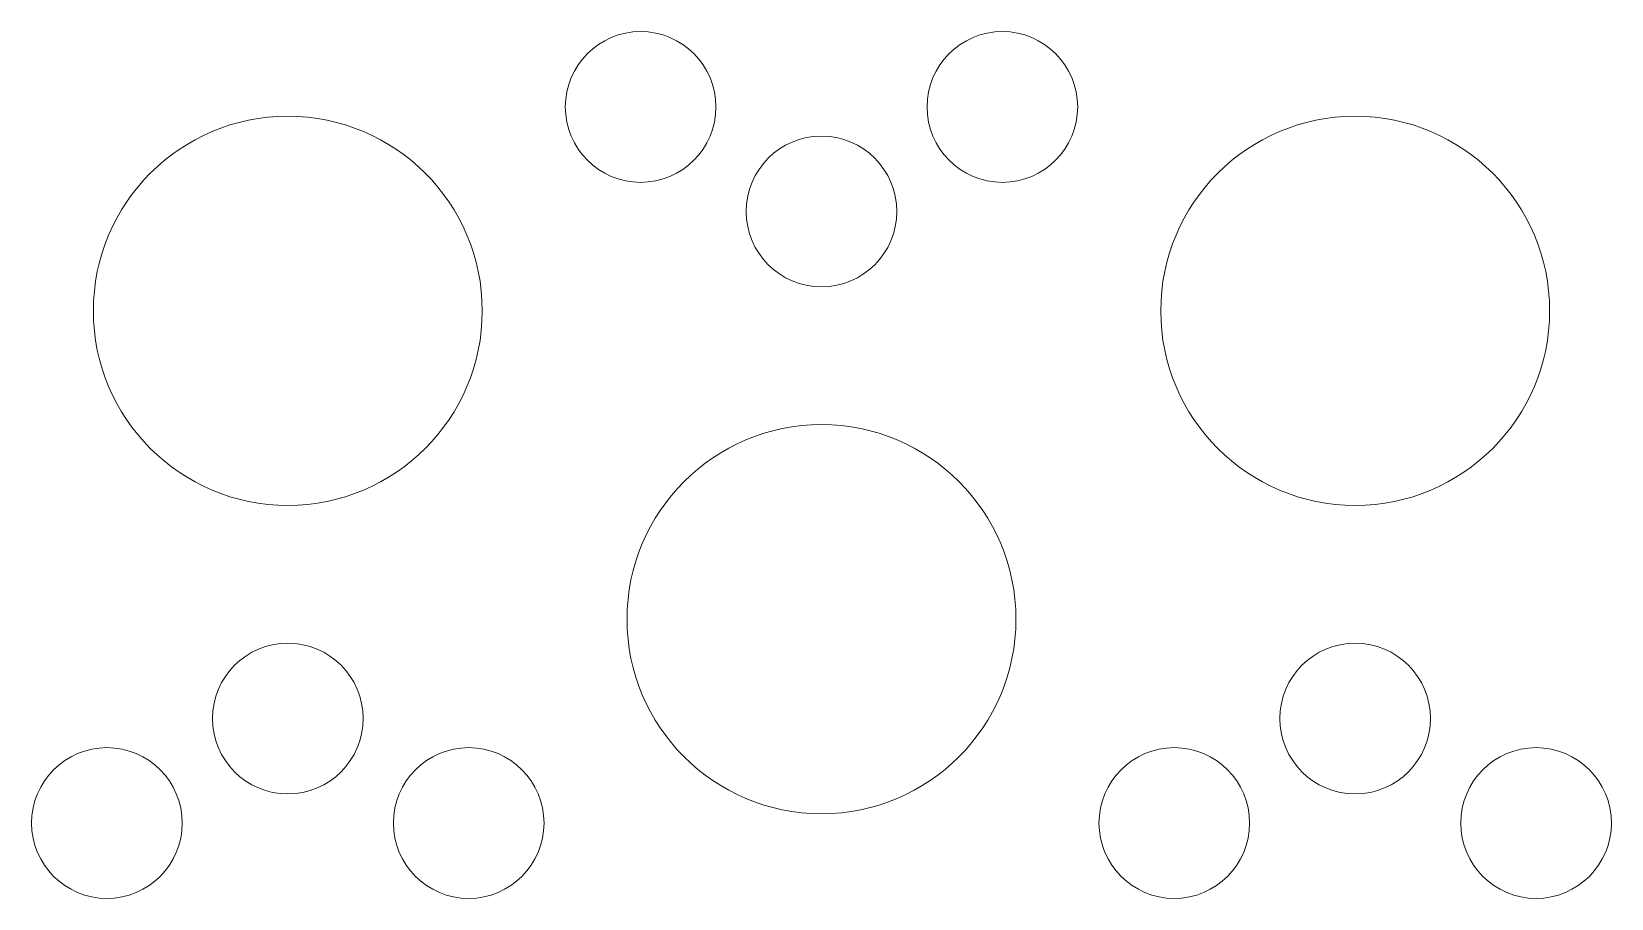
# Model space of a CAD drawing. Header units: millimetres. Extents: x -1200 to 1200, y -590 to 590.
# Drawn here: x -642.7 to -261.6, y -289 to -79.8 of the extents above; entities that cross this region are included whole.
import ezdxf

# ---------------------------------------------------------------- set-up
doc = ezdxf.new("R2010")
doc.units = ezdxf.units.MM
doc.header["$MEASUREMENT"] = 0
doc.layers.add('Layer 1', color=7, linetype='Continuous')

msp = doc.modelspace()

# ---------------------------------------------------------------- linework, layer by layer
at = {"layer": 'Layer 1', "color": 250, "lineweight": 20}
for points, knots in [([(-513.9934, -97.9872), (-513.9934, -87.9383), (-505.8567, -79.7899), (-495.8245, -79.7899), (-485.7897, -79.7899), (-477.6529, -87.9383), (-477.6529, -97.9872), (-477.6529, -108.0337), (-485.7897, -116.1844), (-495.8245, -116.1844), (-505.8567, -116.1844), (-513.9934, -108.0337), (-513.9934, -97.9872)], [0, 0, 0, 0, 0.25, 0.25, 0.25, 0.5, 0.5, 0.5, 0.75, 0.75, 0.75, 1, 1, 1, 1]), ([(-426.7175, -97.9872), (-426.7175, -87.9383), (-418.583, -79.7899), (-408.5459, -79.7899), (-398.5135, -79.7899), (-390.3769, -87.9383), (-390.3769, -97.9872), (-390.3769, -108.0337), (-398.5135, -116.1844), (-408.5459, -116.1844), (-418.583, -116.1844), (-426.7175, -108.0337), (-426.7175, -97.9872)], [0, 0, 0, 0, 0.25, 0.25, 0.25, 0.5, 0.5, 0.5, 0.75, 0.75, 0.75, 1, 1, 1, 1]), ([(-627.8454, -147.1957), (-627.8454, -147.1957), (-627.7876, -144.7734), (-627.7876, -144.7734), (-627.7876, -144.7734), (-627.6042, -142.3874), (-627.6042, -142.3874), (-627.6042, -142.3874), (-627.3053, -140.0375), (-627.3053, -140.0375), (-627.3053, -140.0375), (-626.8928, -137.7241), (-626.8928, -137.7241), (-626.8928, -137.7241), (-626.3695, -135.4538), (-626.3695, -135.4538), (-626.3695, -135.4538), (-625.7352, -133.2296), (-625.7352, -133.2296), (-625.7352, -133.2296), (-625.002, -131.0463), (-625.002, -131.0463), (-625.002, -131.0463), (-624.1605, -128.9163), (-624.1605, -128.9163), (-624.1605, -128.9163), (-623.2223, -126.8393), (-623.2223, -126.8393), (-623.2223, -126.8393), (-622.1877, -124.8108), (-622.1877, -124.8108), (-622.1877, -124.8108), (-621.0567, -122.8451), (-621.0567, -122.8451), (-621.0567, -122.8451), (-619.8363, -120.9397), (-619.8363, -120.9397), (-619.8363, -120.9397), (-618.5294, -119.0969), (-618.5294, -119.0969), (-618.5294, -119.0969), (-617.1354, -117.3193), (-617.1354, -117.3193), (-617.1354, -117.3193), (-615.6596, -115.6144), (-615.6596, -115.6144), (-615.6596, -115.6144), (-614.1041, -113.9794), (-614.1041, -113.9794), (-614.1041, -113.9794), (-612.4763, -112.4267), (-612.4763, -112.4267), (-612.4763, -112.4267), (-610.7688, -110.9486), (-610.7688, -110.9486), (-610.7688, -110.9486), (-608.9963, -109.5504), (-608.9963, -109.5504), (-608.9963, -109.5504), (-607.1562, -108.2414), (-607.1562, -108.2414), (-607.1562, -108.2414), (-605.2535, -107.0169), (-605.2535, -107.0169), (-605.2535, -107.0169), (-603.2904, -105.8868), (-603.2904, -105.8868), (-603.2904, -105.8868), (-601.2672, -104.8507), (-601.2672, -104.8507), (-601.2672, -104.8507), (-599.1908, -103.9089), (-599.1908, -103.9089), (-599.1908, -103.9089), (-597.066, -103.0708), (-597.066, -103.0708), (-597.066, -103.0708), (-594.8859, -102.3319), (-594.8859, -102.3319), (-594.8859, -102.3319), (-592.6648, -101.6989), (-592.6648, -101.6989), (-592.6648, -101.6989), (-590.398, -101.1774), (-590.398, -101.1774), (-590.398, -101.1774), (-588.0876, -100.7621), (-588.0876, -100.7621), (-588.0876, -100.7621), (-585.7387, -100.465), (-585.7387, -100.465), (-585.7387, -100.465), (-583.3536, -100.2815), (-583.3536, -100.2815), (-583.3536, -100.2815), (-580.9348, -100.2211), (-580.9348, -100.2211), (-580.9348, -100.2211), (-578.5159, -100.2815), (-578.5159, -100.2815), (-578.5159, -100.2815), (-576.1333, -100.465), (-576.1333, -100.465), (-576.1333, -100.465), (-573.7868, -100.7621), (-573.7868, -100.7621), (-573.7868, -100.7621), (-571.4766, -101.1774), (-571.4766, -101.1774), (-571.4766, -101.1774), (-569.2096, -101.6989), (-569.2096, -101.6989), (-569.2096, -101.6989), (-566.9837, -102.3319), (-566.9837, -102.3319), (-566.9837, -102.3319), (-564.8084, -103.0708), (-564.8084, -103.0708), (-564.8084, -103.0708), (-562.6837, -103.9089), (-562.6837, -103.9089), (-562.6837, -103.9089), (-560.6025, -104.8507), (-560.6025, -104.8507), (-560.6025, -104.8507), (-558.5817, -105.8868), (-558.5817, -105.8868), (-558.5817, -105.8868), (-556.6186, -107.0169), (-556.6186, -107.0169), (-556.6186, -107.0169), (-554.7158, -108.2414), (-554.7158, -108.2414), (-554.7158, -108.2414), (-552.8758, -109.5504), (-552.8758, -109.5504), (-552.8758, -109.5504), (-551.1009, -110.9486), (-551.1009, -110.9486), (-551.1009, -110.9486), (-549.3982, -112.4267), (-549.3982, -112.4267), (-549.3982, -112.4267), (-547.7679, -113.9794), (-547.7679, -113.9794), (-547.7679, -113.9794), (-546.2149, -115.6144), (-546.2149, -115.6144), (-546.2149, -115.6144), (-544.7367, -117.3193), (-544.7367, -117.3193), (-544.7367, -117.3193), (-543.3427, -119.0969), (-543.3427, -119.0969), (-543.3427, -119.0969), (-542.0356, -120.9397), (-542.0356, -120.9397), (-542.0356, -120.9397), (-540.8129, -122.8475), (-540.8129, -122.8475), (-540.8129, -122.8475), (-539.6844, -124.8108), (-539.6844, -124.8108), (-539.6844, -124.8108), (-538.6497, -126.8346), (-538.6497, -126.8346), (-538.6497, -126.8346), (-537.7093, -128.9163), (-537.7093, -128.9163), (-537.7093, -128.9163), (-536.8724, -131.0463), (-536.8724, -131.0463), (-536.8724, -131.0463), (-536.1345, -133.2296), (-536.1345, -133.2296), (-536.1345, -133.2296), (-535.5027, -135.4538), (-535.5027, -135.4538), (-535.5027, -135.4538), (-534.9816, -137.7241), (-534.9816, -137.7241), (-534.9816, -137.7241), (-534.5669, -140.0375), (-534.5669, -140.0375), (-534.5669, -140.0375), (-534.2702, -142.3874), (-534.2702, -142.3874), (-534.2702, -142.3874), (-534.087, -144.7734), (-534.087, -144.7734), (-534.087, -144.7734), (-534.0268, -147.1957), (-534.0268, -147.1957), (-534.0268, -147.1957), (-534.087, -149.6228), (-534.087, -149.6228), (-534.087, -149.6228), (-534.2702, -152.0063), (-534.2702, -152.0063), (-534.2702, -152.0063), (-534.5669, -154.3587), (-534.5669, -154.3587), (-534.5669, -154.3587), (-534.9816, -156.6724), (-534.9816, -156.6724), (-534.9816, -156.6724), (-535.5027, -158.94), (-535.5027, -158.94), (-535.5027, -158.94), (-536.1345, -161.1666), (-536.1345, -161.1666), (-536.1345, -161.1666), (-536.8724, -163.3449), (-536.8724, -163.3449), (-536.8724, -163.3449), (-537.7093, -165.4774), (-537.7093, -165.4774), (-537.7093, -165.4774), (-538.6497, -167.5568), (-538.6497, -167.5568), (-538.6497, -167.5568), (-539.6844, -169.5829), (-539.6844, -169.5829), (-539.6844, -169.5829), (-540.8129, -171.5488), (-540.8129, -171.5488), (-540.8129, -171.5488), (-542.0356, -173.4567), (-542.0356, -173.4567), (-542.0356, -173.4567), (-543.3427, -175.2993), (-543.3427, -175.2993), (-543.3427, -175.2993), (-544.7367, -177.0719), (-544.7367, -177.0719), (-544.7367, -177.0719), (-546.2149, -178.777), (-546.2149, -178.777), (-546.2149, -178.777), (-547.7679, -180.4142), (-547.7679, -180.4142), (-547.7679, -180.4142), (-549.3982, -181.9696), (-549.3982, -181.9696), (-549.3982, -181.9696), (-551.1009, -183.4453), (-551.1009, -183.4453), (-551.1009, -183.4453), (-552.8758, -184.8434), (-552.8758, -184.8434), (-552.8758, -184.8434), (-554.7158, -186.1524), (-554.7158, -186.1524), (-554.7158, -186.1524), (-556.6186, -187.3744), (-556.6186, -187.3744), (-556.6186, -187.3744), (-558.5817, -188.5047), (-558.5817, -188.5047), (-558.5817, -188.5047), (-560.6025, -189.5456), (-560.6025, -189.5456), (-560.6025, -189.5456), (-562.6837, -190.4826), (-562.6837, -190.4826), (-562.6837, -190.4826), (-564.8084, -191.3254), (-564.8084, -191.3254), (-564.8084, -191.3254), (-566.9837, -192.0643), (-566.9837, -192.0643), (-566.9837, -192.0643), (-569.2096, -192.6949), (-569.2096, -192.6949), (-569.2096, -192.6949), (-571.4766, -193.2187), (-571.4766, -193.2187), (-571.4766, -193.2187), (-573.7868, -193.6317), (-573.7868, -193.6317), (-573.7868, -193.6317), (-576.1333, -193.9312), (-576.1333, -193.9312), (-576.1333, -193.9312), (-578.5159, -194.1124), (-578.5159, -194.1124), (-578.5159, -194.1124), (-580.9348, -194.1727), (-580.9348, -194.1727), (-580.9348, -194.1727), (-583.3585, -194.1124), (-583.3585, -194.1124), (-583.3585, -194.1124), (-585.7387, -193.9312), (-585.7387, -193.9312), (-585.7387, -193.9312), (-588.0876, -193.6317), (-588.0876, -193.6317), (-588.0876, -193.6317), (-590.398, -193.2187), (-590.398, -193.2187), (-590.398, -193.2187), (-592.6648, -192.6949), (-592.6648, -192.6949), (-592.6648, -192.6949), (-594.8859, -192.0643), (-594.8859, -192.0643), (-594.8859, -192.0643), (-597.066, -191.3254), (-597.066, -191.3254), (-597.066, -191.3254), (-599.1908, -190.4826), (-599.1908, -190.4826), (-599.1908, -190.4826), (-601.2672, -189.5456), (-601.2672, -189.5456), (-601.2672, -189.5456), (-603.2904, -188.5047), (-603.2904, -188.5047), (-603.2904, -188.5047), (-605.2535, -187.3744), (-605.2535, -187.3744), (-605.2535, -187.3744), (-607.1562, -186.1524), (-607.1562, -186.1524), (-607.1562, -186.1524), (-608.9963, -184.8434), (-608.9963, -184.8434), (-608.9963, -184.8434), (-610.7688, -183.4453), (-610.7688, -183.4453), (-610.7688, -183.4453), (-612.4763, -181.9696), (-612.4763, -181.9696), (-612.4763, -181.9696), (-614.1041, -180.4142), (-614.1041, -180.4142), (-614.1041, -180.4142), (-615.6596, -178.777), (-615.6596, -178.777), (-615.6596, -178.777), (-617.1354, -177.0719), (-617.1354, -177.0719), (-617.1354, -177.0719), (-618.5294, -175.2993), (-618.5294, -175.2993), (-618.5294, -175.2993), (-619.8363, -173.4567), (-619.8363, -173.4567), (-619.8363, -173.4567), (-621.0567, -171.5488), (-621.0567, -171.5488), (-621.0567, -171.5488), (-622.1877, -169.5829), (-622.1877, -169.5829), (-622.1877, -169.5829), (-623.2223, -167.5568), (-623.2223, -167.5568), (-623.2223, -167.5568), (-624.1605, -165.4774), (-624.1605, -165.4774), (-624.1605, -165.4774), (-625.002, -163.3449), (-625.002, -163.3449), (-625.002, -163.3449), (-625.7352, -161.1666), (-625.7352, -161.1666), (-625.7352, -161.1666), (-626.3695, -158.94), (-626.3695, -158.94), (-626.3695, -158.94), (-626.8928, -156.6724), (-626.8928, -156.6724), (-626.8928, -156.6724), (-627.3053, -154.3587), (-627.3053, -154.3587), (-627.3053, -154.3587), (-627.6042, -152.0063), (-627.6042, -152.0063), (-627.6042, -152.0063), (-627.7876, -149.6228), (-627.7876, -149.6228), (-627.7876, -149.6228), (-627.8454, -147.1957), (-627.8454, -147.1957)], [0, 0, 0, 0, 0.0078125, 0.0078125, 0.0078125, 0.015625, 0.015625, 0.015625, 0.0234375, 0.0234375, 0.0234375, 0.03125, 0.03125, 0.03125, 0.0390625, 0.0390625, 0.0390625, 0.046875, 0.046875, 0.046875, 0.0546875, 0.0546875, 0.0546875, 0.0625, 0.0625, 0.0625, 0.0703125, 0.0703125, 0.0703125, 0.078125, 0.078125, 0.078125, 0.0859375, 0.0859375, 0.0859375, 0.09375, 0.09375, 0.09375, 0.1015625, 0.1015625, 0.1015625, 0.109375, 0.109375, 0.109375, 0.1171875, 0.1171875, 0.1171875, 0.125, 0.125, 0.125, 0.1328125, 0.1328125, 0.1328125, 0.140625, 0.140625, 0.140625, 0.1484375, 0.1484375, 0.1484375, 0.15625, 0.15625, 0.15625, 0.1640625, 0.1640625, 0.1640625, 0.171875, 0.171875, 0.171875, 0.1796875, 0.1796875, 0.1796875, 0.1875, 0.1875, 0.1875, 0.1953125, 0.1953125, 0.1953125, 0.203125, 0.203125, 0.203125, 0.2109375, 0.2109375, 0.2109375, 0.21875, 0.21875, 0.21875, 0.2265625, 0.2265625, 0.2265625, 0.234375, 0.234375, 0.234375, 0.2421875, 0.2421875, 0.2421875, 0.25, 0.25, 0.25, 0.2578125, 0.2578125, 0.2578125, 0.265625, 0.265625, 0.265625, 0.2734375, 0.2734375, 0.2734375, 0.28125, 0.28125, 0.28125, 0.2890625, 0.2890625, 0.2890625, 0.296875, 0.296875, 0.296875, 0.3046875, 0.3046875, 0.3046875, 0.3125, 0.3125, 0.3125, 0.3203125, 0.3203125, 0.3203125, 0.328125, 0.328125, 0.328125, 0.3359375, 0.3359375, 0.3359375, 0.34375, 0.34375, 0.34375, 0.3515625, 0.3515625, 0.3515625, 0.359375, 0.359375, 0.359375, 0.3671875, 0.3671875, 0.3671875, 0.375, 0.375, 0.375, 0.3828125, 0.3828125, 0.3828125, 0.390625, 0.390625, 0.390625, 0.3984375, 0.3984375, 0.3984375, 0.40625, 0.40625, 0.40625, 0.4140625, 0.4140625, 0.4140625, 0.421875, 0.421875, 0.421875, 0.4296875, 0.4296875, 0.4296875, 0.4375, 0.4375, 0.4375, 0.4453125, 0.4453125, 0.4453125, 0.453125, 0.453125, 0.453125, 0.4609375, 0.4609375, 0.4609375, 0.46875, 0.46875, 0.46875, 0.4765625, 0.4765625, 0.4765625, 0.484375, 0.484375, 0.484375, 0.4921875, 0.4921875, 0.4921875, 0.5, 0.5, 0.5, 0.5078125, 0.5078125, 0.5078125, 0.515625, 0.515625, 0.515625, 0.5234375, 0.5234375, 0.5234375, 0.53125, 0.53125, 0.53125, 0.5390625, 0.5390625, 0.5390625, 0.546875, 0.546875, 0.546875, 0.5546875, 0.5546875, 0.5546875, 0.5625, 0.5625, 0.5625, 0.5703125, 0.5703125, 0.5703125, 0.578125, 0.578125, 0.578125, 0.5859375, 0.5859375, 0.5859375, 0.59375, 0.59375, 0.59375, 0.6015625, 0.6015625, 0.6015625, 0.609375, 0.609375, 0.609375, 0.6171875, 0.6171875, 0.6171875, 0.625, 0.625, 0.625, 0.6328125, 0.6328125, 0.6328125, 0.640625, 0.640625, 0.640625, 0.6484375, 0.6484375, 0.6484375, 0.65625, 0.65625, 0.65625, 0.6640625, 0.6640625, 0.6640625, 0.671875, 0.671875, 0.671875, 0.6796875, 0.6796875, 0.6796875, 0.6875, 0.6875, 0.6875, 0.6953125, 0.6953125, 0.6953125, 0.703125, 0.703125, 0.703125, 0.7109375, 0.7109375, 0.7109375, 0.71875, 0.71875, 0.71875, 0.7265625, 0.7265625, 0.7265625, 0.734375, 0.734375, 0.734375, 0.7421875, 0.7421875, 0.7421875, 0.75, 0.75, 0.75, 0.7578125, 0.7578125, 0.7578125, 0.765625, 0.765625, 0.765625, 0.7734375, 0.7734375, 0.7734375, 0.78125, 0.78125, 0.78125, 0.7890625, 0.7890625, 0.7890625, 0.796875, 0.796875, 0.796875, 0.8046875, 0.8046875, 0.8046875, 0.8125, 0.8125, 0.8125, 0.8203125, 0.8203125, 0.8203125, 0.828125, 0.828125, 0.828125, 0.8359375, 0.8359375, 0.8359375, 0.84375, 0.84375, 0.84375, 0.8515625, 0.8515625, 0.8515625, 0.859375, 0.859375, 0.859375, 0.8671875, 0.8671875, 0.8671875, 0.875, 0.875, 0.875, 0.8828125, 0.8828125, 0.8828125, 0.890625, 0.890625, 0.890625, 0.8984375, 0.8984375, 0.8984375, 0.90625, 0.90625, 0.90625, 0.9140625, 0.9140625, 0.9140625, 0.921875, 0.921875, 0.921875, 0.9296875, 0.9296875, 0.9296875, 0.9375, 0.9375, 0.9375, 0.9453125, 0.9453125, 0.9453125, 0.953125, 0.953125, 0.953125, 0.9609375, 0.9609375, 0.9609375, 0.96875, 0.96875, 0.96875, 0.9765625, 0.9765625, 0.9765625, 0.984375, 0.984375, 0.984375, 0.9921875, 0.9921875, 0.9921875, 1, 1, 1, 1]), ([(-370.3413, -147.1957), (-370.3413, -147.1957), (-370.2809, -144.7734), (-370.2809, -144.7734), (-370.2809, -144.7734), (-370.1, -142.3874), (-370.1, -142.3874), (-370.1, -142.3874), (-369.8011, -140.0375), (-369.8011, -140.0375), (-369.8011, -140.0375), (-369.3912, -137.7241), (-369.3912, -137.7241), (-369.3912, -137.7241), (-368.8654, -135.4538), (-368.8654, -135.4538), (-368.8654, -135.4538), (-368.236, -133.2296), (-368.236, -133.2296), (-368.236, -133.2296), (-367.4956, -131.0463), (-367.4956, -131.0463), (-367.4956, -131.0463), (-366.6588, -128.9163), (-366.6588, -128.9163), (-366.6588, -128.9163), (-365.7182, -126.8393), (-365.7182, -126.8393), (-365.7182, -126.8393), (-364.6861, -124.8108), (-364.6861, -124.8108), (-364.6861, -124.8108), (-363.555, -122.8451), (-363.555, -122.8451), (-363.555, -122.8451), (-362.3324, -120.9397), (-362.3324, -120.9397), (-362.3324, -120.9397), (-361.0277, -119.0969), (-361.0277, -119.0969), (-361.0277, -119.0969), (-359.6337, -117.3193), (-359.6337, -117.3193), (-359.6337, -117.3193), (-358.1555, -115.6144), (-358.1555, -115.6144), (-358.1555, -115.6144), (-356.6024, -113.9794), (-356.6024, -113.9794), (-356.6024, -113.9794), (-354.9722, -112.4267), (-354.9722, -112.4267), (-354.9722, -112.4267), (-353.2696, -110.9486), (-353.2696, -110.9486), (-353.2696, -110.9486), (-351.4946, -109.5504), (-351.4946, -109.5504), (-351.4946, -109.5504), (-349.6545, -108.2414), (-349.6545, -108.2414), (-349.6545, -108.2414), (-347.7494, -107.0169), (-347.7494, -107.0169), (-347.7494, -107.0169), (-345.7863, -105.8868), (-345.7863, -105.8868), (-345.7863, -105.8868), (-343.7654, -104.8507), (-343.7654, -104.8507), (-343.7654, -104.8507), (-341.6866, -103.9089), (-341.6866, -103.9089), (-341.6866, -103.9089), (-339.5621, -103.0708), (-339.5621, -103.0708), (-339.5621, -103.0708), (-337.3843, -102.3319), (-337.3843, -102.3319), (-337.3843, -102.3319), (-335.1608, -101.6989), (-335.1608, -101.6989), (-335.1608, -101.6989), (-332.8939, -101.1774), (-332.8939, -101.1774), (-332.8939, -101.1774), (-330.586, -100.7621), (-330.586, -100.7621), (-330.586, -100.7621), (-328.2395, -100.465), (-328.2395, -100.465), (-328.2395, -100.465), (-325.8543, -100.2815), (-325.8543, -100.2815), (-325.8543, -100.2815), (-323.4356, -100.2211), (-323.4356, -100.2211), (-323.4356, -100.2211), (-321.0143, -100.2815), (-321.0143, -100.2815), (-321.0143, -100.2815), (-318.6293, -100.465), (-318.6293, -100.465), (-318.6293, -100.465), (-316.2828, -100.7621), (-316.2828, -100.7621), (-316.2828, -100.7621), (-313.9748, -101.1774), (-313.9748, -101.1774), (-313.9748, -101.1774), (-311.7055, -101.6989), (-311.7055, -101.6989), (-311.7055, -101.6989), (-309.4844, -102.3319), (-309.4844, -102.3319), (-309.4844, -102.3319), (-307.3068, -103.0708), (-307.3068, -103.0708), (-307.3068, -103.0708), (-305.1796, -103.9089), (-305.1796, -103.9089), (-305.1796, -103.9089), (-303.1032, -104.8507), (-303.1032, -104.8507), (-303.1032, -104.8507), (-301.0823, -105.8868), (-301.0823, -105.8868), (-301.0823, -105.8868), (-299.1146, -107.0169), (-299.1146, -107.0169), (-299.1146, -107.0169), (-297.2117, -108.2414), (-297.2117, -108.2414), (-297.2117, -108.2414), (-295.3741, -109.5504), (-295.3741, -109.5504), (-295.3741, -109.5504), (-293.5992, -110.9486), (-293.5992, -110.9486), (-293.5992, -110.9486), (-291.8965, -112.4267), (-291.8965, -112.4267), (-291.8965, -112.4267), (-290.2663, -113.9794), (-290.2663, -113.9794), (-290.2663, -113.9794), (-288.7107, -115.6144), (-288.7107, -115.6144), (-288.7107, -115.6144), (-287.235, -117.3193), (-287.235, -117.3193), (-287.235, -117.3193), (-285.8435, -119.0969), (-285.8435, -119.0969), (-285.8435, -119.0969), (-284.5314, -120.9397), (-284.5314, -120.9397), (-284.5314, -120.9397), (-283.3137, -122.8475), (-283.3137, -122.8475), (-283.3137, -122.8475), (-282.1827, -124.8108), (-282.1827, -124.8108), (-282.1827, -124.8108), (-281.1456, -126.8346), (-281.1456, -126.8346), (-281.1456, -126.8346), (-280.2075, -128.9163), (-280.2075, -128.9163), (-280.2075, -128.9163), (-279.3682, -131.0463), (-279.3682, -131.0463), (-279.3682, -131.0463), (-278.6328, -133.2296), (-278.6328, -133.2296), (-278.6328, -133.2296), (-277.9984, -135.4538), (-277.9984, -135.4538), (-277.9984, -135.4538), (-277.4776, -137.7241), (-277.4776, -137.7241), (-277.4776, -137.7241), (-277.0652, -140.0375), (-277.0652, -140.0375), (-277.0652, -140.0375), (-276.766, -142.3874), (-276.766, -142.3874), (-276.766, -142.3874), (-276.5829, -144.7734), (-276.5829, -144.7734), (-276.5829, -144.7734), (-276.5226, -147.1957), (-276.5226, -147.1957), (-276.5226, -147.1957), (-276.5829, -149.6228), (-276.5829, -149.6228), (-276.5829, -149.6228), (-276.766, -152.0063), (-276.766, -152.0063), (-276.766, -152.0063), (-277.0652, -154.3587), (-277.0652, -154.3587), (-277.0652, -154.3587), (-277.4776, -156.6724), (-277.4776, -156.6724), (-277.4776, -156.6724), (-277.9984, -158.94), (-277.9984, -158.94), (-277.9984, -158.94), (-278.6328, -161.1666), (-278.6328, -161.1666), (-278.6328, -161.1666), (-279.3682, -163.3449), (-279.3682, -163.3449), (-279.3682, -163.3449), (-280.2075, -165.4774), (-280.2075, -165.4774), (-280.2075, -165.4774), (-281.1456, -167.5568), (-281.1456, -167.5568), (-281.1456, -167.5568), (-282.1827, -169.5829), (-282.1827, -169.5829), (-282.1827, -169.5829), (-283.3137, -171.5488), (-283.3137, -171.5488), (-283.3137, -171.5488), (-284.5314, -173.4567), (-284.5314, -173.4567), (-284.5314, -173.4567), (-285.8435, -175.2993), (-285.8435, -175.2993), (-285.8435, -175.2993), (-287.235, -177.0719), (-287.235, -177.0719), (-287.235, -177.0719), (-288.7107, -178.777), (-288.7107, -178.777), (-288.7107, -178.777), (-290.2663, -180.4142), (-290.2663, -180.4142), (-290.2663, -180.4142), (-291.8965, -181.9696), (-291.8965, -181.9696), (-291.8965, -181.9696), (-293.5992, -183.4453), (-293.5992, -183.4453), (-293.5992, -183.4453), (-295.3741, -184.8434), (-295.3741, -184.8434), (-295.3741, -184.8434), (-297.2117, -186.1524), (-297.2117, -186.1524), (-297.2117, -186.1524), (-299.1146, -187.3744), (-299.1146, -187.3744), (-299.1146, -187.3744), (-301.0823, -188.5047), (-301.0823, -188.5047), (-301.0823, -188.5047), (-303.1032, -189.5456), (-303.1032, -189.5456), (-303.1032, -189.5456), (-305.1796, -190.4826), (-305.1796, -190.4826), (-305.1796, -190.4826), (-307.3068, -191.3254), (-307.3068, -191.3254), (-307.3068, -191.3254), (-309.4844, -192.0643), (-309.4844, -192.0643), (-309.4844, -192.0643), (-311.7055, -192.6949), (-311.7055, -192.6949), (-311.7055, -192.6949), (-313.9748, -193.2187), (-313.9748, -193.2187), (-313.9748, -193.2187), (-316.2828, -193.6317), (-316.2828, -193.6317), (-316.2828, -193.6317), (-318.6293, -193.9312), (-318.6293, -193.9312), (-318.6293, -193.9312), (-321.0143, -194.1124), (-321.0143, -194.1124), (-321.0143, -194.1124), (-323.4356, -194.1727), (-323.4356, -194.1727), (-323.4356, -194.1727), (-325.8543, -194.1124), (-325.8543, -194.1124), (-325.8543, -194.1124), (-328.2395, -193.9312), (-328.2395, -193.9312), (-328.2395, -193.9312), (-330.586, -193.6317), (-330.586, -193.6317), (-330.586, -193.6317), (-332.8939, -193.2187), (-332.8939, -193.2187), (-332.8939, -193.2187), (-335.1608, -192.6949), (-335.1608, -192.6949), (-335.1608, -192.6949), (-337.3843, -192.0643), (-337.3843, -192.0643), (-337.3843, -192.0643), (-339.5621, -191.3254), (-339.5621, -191.3254), (-339.5621, -191.3254), (-341.6866, -190.4826), (-341.6866, -190.4826), (-341.6866, -190.4826), (-343.7654, -189.5456), (-343.7654, -189.5456), (-343.7654, -189.5456), (-345.7863, -188.5047), (-345.7863, -188.5047), (-345.7863, -188.5047), (-347.7494, -187.3744), (-347.7494, -187.3744), (-347.7494, -187.3744), (-349.6545, -186.1524), (-349.6545, -186.1524), (-349.6545, -186.1524), (-351.4946, -184.8434), (-351.4946, -184.8434), (-351.4946, -184.8434), (-353.2696, -183.4453), (-353.2696, -183.4453), (-353.2696, -183.4453), (-354.9722, -181.9696), (-354.9722, -181.9696), (-354.9722, -181.9696), (-356.6024, -180.4142), (-356.6024, -180.4142), (-356.6024, -180.4142), (-358.1555, -178.777), (-358.1555, -178.777), (-358.1555, -178.777), (-359.6337, -177.0719), (-359.6337, -177.0719), (-359.6337, -177.0719), (-361.0277, -175.2993), (-361.0277, -175.2993), (-361.0277, -175.2993), (-362.3324, -173.4567), (-362.3324, -173.4567), (-362.3324, -173.4567), (-363.555, -171.5488), (-363.555, -171.5488), (-363.555, -171.5488), (-364.6861, -169.5829), (-364.6861, -169.5829), (-364.6861, -169.5829), (-365.7182, -167.5568), (-365.7182, -167.5568), (-365.7182, -167.5568), (-366.6588, -165.4774), (-366.6588, -165.4774), (-366.6588, -165.4774), (-367.4956, -163.3449), (-367.4956, -163.3449), (-367.4956, -163.3449), (-368.236, -161.1666), (-368.236, -161.1666), (-368.236, -161.1666), (-368.8654, -158.94), (-368.8654, -158.94), (-368.8654, -158.94), (-369.3912, -156.6724), (-369.3912, -156.6724), (-369.3912, -156.6724), (-369.8011, -154.3587), (-369.8011, -154.3587), (-369.8011, -154.3587), (-370.1, -152.0063), (-370.1, -152.0063), (-370.1, -152.0063), (-370.2809, -149.6228), (-370.2809, -149.6228), (-370.2809, -149.6228), (-370.3413, -147.1957), (-370.3413, -147.1957)], [0, 0, 0, 0, 0.0078125, 0.0078125, 0.0078125, 0.015625, 0.015625, 0.015625, 0.0234375, 0.0234375, 0.0234375, 0.03125, 0.03125, 0.03125, 0.0390625, 0.0390625, 0.0390625, 0.046875, 0.046875, 0.046875, 0.0546875, 0.0546875, 0.0546875, 0.0625, 0.0625, 0.0625, 0.0703125, 0.0703125, 0.0703125, 0.078125, 0.078125, 0.078125, 0.0859375, 0.0859375, 0.0859375, 0.09375, 0.09375, 0.09375, 0.1015625, 0.1015625, 0.1015625, 0.109375, 0.109375, 0.109375, 0.1171875, 0.1171875, 0.1171875, 0.125, 0.125, 0.125, 0.1328125, 0.1328125, 0.1328125, 0.140625, 0.140625, 0.140625, 0.1484375, 0.1484375, 0.1484375, 0.15625, 0.15625, 0.15625, 0.1640625, 0.1640625, 0.1640625, 0.171875, 0.171875, 0.171875, 0.1796875, 0.1796875, 0.1796875, 0.1875, 0.1875, 0.1875, 0.1953125, 0.1953125, 0.1953125, 0.203125, 0.203125, 0.203125, 0.2109375, 0.2109375, 0.2109375, 0.21875, 0.21875, 0.21875, 0.2265625, 0.2265625, 0.2265625, 0.234375, 0.234375, 0.234375, 0.2421875, 0.2421875, 0.2421875, 0.25, 0.25, 0.25, 0.2578125, 0.2578125, 0.2578125, 0.265625, 0.265625, 0.265625, 0.2734375, 0.2734375, 0.2734375, 0.28125, 0.28125, 0.28125, 0.2890625, 0.2890625, 0.2890625, 0.296875, 0.296875, 0.296875, 0.3046875, 0.3046875, 0.3046875, 0.3125, 0.3125, 0.3125, 0.3203125, 0.3203125, 0.3203125, 0.328125, 0.328125, 0.328125, 0.3359375, 0.3359375, 0.3359375, 0.34375, 0.34375, 0.34375, 0.3515625, 0.3515625, 0.3515625, 0.359375, 0.359375, 0.359375, 0.3671875, 0.3671875, 0.3671875, 0.375, 0.375, 0.375, 0.3828125, 0.3828125, 0.3828125, 0.390625, 0.390625, 0.390625, 0.3984375, 0.3984375, 0.3984375, 0.40625, 0.40625, 0.40625, 0.4140625, 0.4140625, 0.4140625, 0.421875, 0.421875, 0.421875, 0.4296875, 0.4296875, 0.4296875, 0.4375, 0.4375, 0.4375, 0.4453125, 0.4453125, 0.4453125, 0.453125, 0.453125, 0.453125, 0.4609375, 0.4609375, 0.4609375, 0.46875, 0.46875, 0.46875, 0.4765625, 0.4765625, 0.4765625, 0.484375, 0.484375, 0.484375, 0.4921875, 0.4921875, 0.4921875, 0.5, 0.5, 0.5, 0.5078125, 0.5078125, 0.5078125, 0.515625, 0.515625, 0.515625, 0.5234375, 0.5234375, 0.5234375, 0.53125, 0.53125, 0.53125, 0.5390625, 0.5390625, 0.5390625, 0.546875, 0.546875, 0.546875, 0.5546875, 0.5546875, 0.5546875, 0.5625, 0.5625, 0.5625, 0.5703125, 0.5703125, 0.5703125, 0.578125, 0.578125, 0.578125, 0.5859375, 0.5859375, 0.5859375, 0.59375, 0.59375, 0.59375, 0.6015625, 0.6015625, 0.6015625, 0.609375, 0.609375, 0.609375, 0.6171875, 0.6171875, 0.6171875, 0.625, 0.625, 0.625, 0.6328125, 0.6328125, 0.6328125, 0.640625, 0.640625, 0.640625, 0.6484375, 0.6484375, 0.6484375, 0.65625, 0.65625, 0.65625, 0.6640625, 0.6640625, 0.6640625, 0.671875, 0.671875, 0.671875, 0.6796875, 0.6796875, 0.6796875, 0.6875, 0.6875, 0.6875, 0.6953125, 0.6953125, 0.6953125, 0.703125, 0.703125, 0.703125, 0.7109375, 0.7109375, 0.7109375, 0.71875, 0.71875, 0.71875, 0.7265625, 0.7265625, 0.7265625, 0.734375, 0.734375, 0.734375, 0.7421875, 0.7421875, 0.7421875, 0.75, 0.75, 0.75, 0.7578125, 0.7578125, 0.7578125, 0.765625, 0.765625, 0.765625, 0.7734375, 0.7734375, 0.7734375, 0.78125, 0.78125, 0.78125, 0.7890625, 0.7890625, 0.7890625, 0.796875, 0.796875, 0.796875, 0.8046875, 0.8046875, 0.8046875, 0.8125, 0.8125, 0.8125, 0.8203125, 0.8203125, 0.8203125, 0.828125, 0.828125, 0.828125, 0.8359375, 0.8359375, 0.8359375, 0.84375, 0.84375, 0.84375, 0.8515625, 0.8515625, 0.8515625, 0.859375, 0.859375, 0.859375, 0.8671875, 0.8671875, 0.8671875, 0.875, 0.875, 0.875, 0.8828125, 0.8828125, 0.8828125, 0.890625, 0.890625, 0.890625, 0.8984375, 0.8984375, 0.8984375, 0.90625, 0.90625, 0.90625, 0.9140625, 0.9140625, 0.9140625, 0.921875, 0.921875, 0.921875, 0.9296875, 0.9296875, 0.9296875, 0.9375, 0.9375, 0.9375, 0.9453125, 0.9453125, 0.9453125, 0.953125, 0.953125, 0.953125, 0.9609375, 0.9609375, 0.9609375, 0.96875, 0.96875, 0.96875, 0.9765625, 0.9765625, 0.9765625, 0.984375, 0.984375, 0.984375, 0.9921875, 0.9921875, 0.9921875, 1, 1, 1, 1]), ([(-470.3554, -123.2168), (-470.3554, -113.1704), (-462.2185, -105.0197), (-452.1841, -105.0197), (-442.1516, -105.0197), (-434.0127, -113.1704), (-434.0127, -123.2168), (-434.0127, -133.2658), (-442.1516, -141.4141), (-452.1841, -141.4141), (-462.2185, -141.4141), (-470.3554, -133.2658), (-470.3554, -123.2168)], [0, 0, 0, 0, 0.25, 0.25, 0.25, 0.5, 0.5, 0.5, 0.75, 0.75, 0.75, 1, 1, 1, 1]), ([(-499.0968, -221.6387), (-499.0968, -221.6387), (-499.0319, -219.2165), (-499.0319, -219.2165), (-499.0319, -219.2165), (-498.8534, -216.8281), (-498.8534, -216.8281), (-498.8534, -216.8281), (-498.5543, -214.4757), (-498.5543, -214.4757), (-498.5543, -214.4757), (-498.142, -212.1622), (-498.142, -212.1622), (-498.142, -212.1622), (-497.6162, -209.892), (-497.6162, -209.892), (-497.6162, -209.892), (-496.9868, -207.668), (-496.9868, -207.668), (-496.9868, -207.668), (-496.2513, -205.4847), (-496.2513, -205.4847), (-496.2513, -205.4847), (-495.4097, -203.3571), (-495.4097, -203.3571), (-495.4097, -203.3571), (-494.4715, -201.2777), (-494.4715, -201.2777), (-494.4715, -201.2777), (-493.4345, -199.2516), (-493.4345, -199.2516), (-493.4345, -199.2516), (-492.3059, -197.2857), (-492.3059, -197.2857), (-492.3059, -197.2857), (-491.0881, -195.3778), (-491.0881, -195.3778), (-491.0881, -195.3778), (-489.7762, -193.5351), (-489.7762, -193.5351), (-489.7762, -193.5351), (-488.3846, -191.7625), (-488.3846, -191.7625), (-488.3846, -191.7625), (-486.9087, -190.0527), (-486.9087, -190.0527), (-486.9087, -190.0527), (-485.3532, -188.4202), (-485.3532, -188.4202), (-485.3532, -188.4202), (-483.7229, -186.865), (-483.7229, -186.865), (-483.7229, -186.865), (-482.0181, -185.3868), (-482.0181, -185.3868), (-482.0181, -185.3868), (-480.2454, -183.991), (-480.2454, -183.991), (-480.2454, -183.991), (-478.4077, -182.682), (-478.4077, -182.682), (-478.4077, -182.682), (-476.5002, -181.46), (-476.5002, -181.46), (-476.5002, -181.46), (-474.5371, -180.325), (-474.5371, -180.325), (-474.5371, -180.325), (-472.5162, -179.2914), (-472.5162, -179.2914), (-472.5162, -179.2914), (-470.4399, -178.3519), (-470.4399, -178.3519), (-470.4399, -178.3519), (-468.3128, -177.5115), (-468.3128, -177.5115), (-468.3128, -177.5115), (-466.135, -176.77), (-466.135, -176.77), (-466.135, -176.77), (-463.9117, -176.1397), (-463.9117, -176.1397), (-463.9117, -176.1397), (-461.6448, -175.6158), (-461.6448, -175.6158), (-461.6448, -175.6158), (-459.3368, -175.2028), (-459.3368, -175.2028), (-459.3368, -175.2028), (-456.9903, -174.9033), (-456.9903, -174.9033), (-456.9903, -174.9033), (-454.6053, -174.7222), (-454.6053, -174.7222), (-454.6053, -174.7222), (-452.1841, -174.6619), (-452.1841, -174.6619), (-452.1841, -174.6619), (-449.7651, -174.7222), (-449.7651, -174.7222), (-449.7651, -174.7222), (-447.3801, -174.9033), (-447.3801, -174.9033), (-447.3801, -174.9033), (-445.0336, -175.2028), (-445.0336, -175.2028), (-445.0336, -175.2028), (-442.7257, -175.6158), (-442.7257, -175.6158), (-442.7257, -175.6158), (-440.4563, -176.1397), (-440.4563, -176.1397), (-440.4563, -176.1397), (-438.2352, -176.77), (-438.2352, -176.77), (-438.2352, -176.77), (-436.0577, -177.5115), (-436.0577, -177.5115), (-436.0577, -177.5115), (-433.9306, -178.3519), (-433.9306, -178.3519), (-433.9306, -178.3519), (-431.8542, -179.2914), (-431.8542, -179.2914), (-431.8542, -179.2914), (-429.8331, -180.325), (-429.8331, -180.325), (-429.8331, -180.325), (-427.8653, -181.46), (-427.8653, -181.46), (-427.8653, -181.46), (-425.9626, -182.682), (-425.9626, -182.682), (-425.9626, -182.682), (-424.125, -183.991), (-424.125, -183.991), (-424.125, -183.991), (-422.35, -185.3868), (-422.35, -185.3868), (-422.35, -185.3868), (-420.6472, -186.865), (-420.6472, -186.865), (-420.6472, -186.865), (-419.0172, -188.4202), (-419.0172, -188.4202), (-419.0172, -188.4202), (-417.4592, -190.0527), (-417.4592, -190.0527), (-417.4592, -190.0527), (-415.9859, -191.7625), (-415.9859, -191.7625), (-415.9859, -191.7625), (-414.5918, -193.5351), (-414.5918, -193.5351), (-414.5918, -193.5351), (-413.2824, -195.3778), (-413.2824, -195.3778), (-413.2824, -195.3778), (-412.0646, -197.2857), (-412.0646, -197.2857), (-412.0646, -197.2857), (-410.9336, -199.2516), (-410.9336, -199.2516), (-410.9336, -199.2516), (-409.899, -201.2777), (-409.899, -201.2777), (-409.899, -201.2777), (-408.9583, -203.3571), (-408.9583, -203.3571), (-408.9583, -203.3571), (-408.1192, -205.4847), (-408.1192, -205.4847), (-408.1192, -205.4847), (-407.3835, -207.668), (-407.3835, -207.668), (-407.3835, -207.668), (-406.7517, -209.892), (-406.7517, -209.892), (-406.7517, -209.892), (-406.2285, -212.1622), (-406.2285, -212.1622), (-406.2285, -212.1622), (-405.816, -214.4757), (-405.816, -214.4757), (-405.816, -214.4757), (-405.5195, -216.8281), (-405.5195, -216.8281), (-405.5195, -216.8281), (-405.3361, -219.2165), (-405.3361, -219.2165), (-405.3361, -219.2165), (-405.2758, -221.6387), (-405.2758, -221.6387), (-405.2758, -221.6387), (-405.3361, -224.0611), (-405.3361, -224.0611), (-405.3361, -224.0611), (-405.5195, -226.4473), (-405.5195, -226.4473), (-405.5195, -226.4473), (-405.816, -228.7969), (-405.816, -228.7969), (-405.816, -228.7969), (-406.2285, -231.1105), (-406.2285, -231.1105), (-406.2285, -231.1105), (-406.7517, -233.3806), (-406.7517, -233.3806), (-406.7517, -233.3806), (-407.3835, -235.6049), (-407.3835, -235.6049), (-407.3835, -235.6049), (-408.1192, -237.7881), (-408.1192, -237.7881), (-408.1192, -237.7881), (-408.9583, -239.9158), (-408.9583, -239.9158), (-408.9583, -239.9158), (-409.899, -241.9999), (-409.899, -241.9999), (-409.899, -241.9999), (-410.9336, -244.0238), (-410.9336, -244.0238), (-410.9336, -244.0238), (-412.0646, -245.9894), (-412.0646, -245.9894), (-412.0646, -245.9894), (-413.2824, -247.8949), (-413.2824, -247.8949), (-413.2824, -247.8949), (-414.5918, -249.7374), (-414.5918, -249.7374), (-414.5918, -249.7374), (-415.9859, -251.5151), (-415.9859, -251.5151), (-415.9859, -251.5151), (-417.4592, -253.2201), (-417.4592, -253.2201), (-417.4592, -253.2201), (-419.0172, -254.8525), (-419.0172, -254.8525), (-419.0172, -254.8525), (-420.6472, -256.4079), (-420.6472, -256.4079), (-420.6472, -256.4079), (-422.35, -257.8858), (-422.35, -257.8858), (-422.35, -257.8858), (-424.125, -259.2842), (-424.125, -259.2842), (-424.125, -259.2842), (-425.9626, -260.593), (-425.9626, -260.593), (-425.9626, -260.593), (-427.8653, -261.8176), (-427.8653, -261.8176), (-427.8653, -261.8176), (-429.8331, -262.9478), (-429.8331, -262.9478), (-429.8331, -262.9478), (-431.8542, -263.9839), (-431.8542, -263.9839), (-431.8542, -263.9839), (-433.9306, -264.9256), (-433.9306, -264.9256), (-433.9306, -264.9256), (-436.0577, -265.7637), (-436.0577, -265.7637), (-436.0577, -265.7637), (-438.2352, -266.5025), (-438.2352, -266.5025), (-438.2352, -266.5025), (-440.4563, -267.1354), (-440.4563, -267.1354), (-440.4563, -267.1354), (-442.7257, -267.657), (-442.7257, -267.657), (-442.7257, -267.657), (-445.0336, -268.07), (-445.0336, -268.07), (-445.0336, -268.07), (-447.3801, -268.3695), (-447.3801, -268.3695), (-447.3801, -268.3695), (-449.7651, -268.553), (-449.7651, -268.553), (-449.7651, -268.553), (-452.1841, -268.6134), (-452.1841, -268.6134), (-452.1841, -268.6134), (-454.6053, -268.553), (-454.6053, -268.553), (-454.6053, -268.553), (-456.9903, -268.3695), (-456.9903, -268.3695), (-456.9903, -268.3695), (-459.3368, -268.07), (-459.3368, -268.07), (-459.3368, -268.07), (-461.6448, -267.657), (-461.6448, -267.657), (-461.6448, -267.657), (-463.914, -267.1354), (-463.914, -267.1354), (-463.914, -267.1354), (-466.135, -266.5025), (-466.135, -266.5025), (-466.135, -266.5025), (-468.3128, -265.7637), (-468.3128, -265.7637), (-468.3128, -265.7637), (-470.4399, -264.9256), (-470.4399, -264.9256), (-470.4399, -264.9256), (-472.5162, -263.9839), (-472.5162, -263.9839), (-472.5162, -263.9839), (-474.5371, -262.9478), (-474.5371, -262.9478), (-474.5371, -262.9478), (-476.5002, -261.8176), (-476.5002, -261.8176), (-476.5002, -261.8176), (-478.4077, -260.593), (-478.4077, -260.593), (-478.4077, -260.593), (-480.2454, -259.2842), (-480.2454, -259.2842), (-480.2454, -259.2842), (-482.0181, -257.8858), (-482.0181, -257.8858), (-482.0181, -257.8858), (-483.7229, -256.4079), (-483.7229, -256.4079), (-483.7229, -256.4079), (-485.3532, -254.8525), (-485.3532, -254.8525), (-485.3532, -254.8525), (-486.9087, -253.2201), (-486.9087, -253.2201), (-486.9087, -253.2201), (-488.3846, -251.5151), (-488.3846, -251.5151), (-488.3846, -251.5151), (-489.7762, -249.7374), (-489.7762, -249.7374), (-489.7762, -249.7374), (-491.0881, -247.8949), (-491.0881, -247.8949), (-491.0881, -247.8949), (-492.3059, -245.9894), (-492.3059, -245.9894), (-492.3059, -245.9894), (-493.4345, -244.0238), (-493.4345, -244.0238), (-493.4345, -244.0238), (-494.4715, -241.9999), (-494.4715, -241.9999), (-494.4715, -241.9999), (-495.4097, -239.9158), (-495.4097, -239.9158), (-495.4097, -239.9158), (-496.2513, -237.7881), (-496.2513, -237.7881), (-496.2513, -237.7881), (-496.9868, -235.6098), (-496.9868, -235.6098), (-496.9868, -235.6098), (-497.6162, -233.3806), (-497.6162, -233.3806), (-497.6162, -233.3806), (-498.142, -231.1105), (-498.142, -231.1105), (-498.142, -231.1105), (-498.5543, -228.7969), (-498.5543, -228.7969), (-498.5543, -228.7969), (-498.8534, -226.4473), (-498.8534, -226.4473), (-498.8534, -226.4473), (-499.0319, -224.0611), (-499.0319, -224.0611), (-499.0319, -224.0611), (-499.0968, -221.6387), (-499.0968, -221.6387)], [0, 0, 0, 0, 0.0078125, 0.0078125, 0.0078125, 0.015625, 0.015625, 0.015625, 0.0234375, 0.0234375, 0.0234375, 0.03125, 0.03125, 0.03125, 0.0390625, 0.0390625, 0.0390625, 0.046875, 0.046875, 0.046875, 0.0546875, 0.0546875, 0.0546875, 0.0625, 0.0625, 0.0625, 0.0703125, 0.0703125, 0.0703125, 0.078125, 0.078125, 0.078125, 0.0859375, 0.0859375, 0.0859375, 0.09375, 0.09375, 0.09375, 0.1015625, 0.1015625, 0.1015625, 0.109375, 0.109375, 0.109375, 0.1171875, 0.1171875, 0.1171875, 0.125, 0.125, 0.125, 0.1328125, 0.1328125, 0.1328125, 0.140625, 0.140625, 0.140625, 0.1484375, 0.1484375, 0.1484375, 0.15625, 0.15625, 0.15625, 0.1640625, 0.1640625, 0.1640625, 0.171875, 0.171875, 0.171875, 0.1796875, 0.1796875, 0.1796875, 0.1875, 0.1875, 0.1875, 0.1953125, 0.1953125, 0.1953125, 0.203125, 0.203125, 0.203125, 0.2109375, 0.2109375, 0.2109375, 0.21875, 0.21875, 0.21875, 0.2265625, 0.2265625, 0.2265625, 0.234375, 0.234375, 0.234375, 0.2421875, 0.2421875, 0.2421875, 0.25, 0.25, 0.25, 0.2578125, 0.2578125, 0.2578125, 0.265625, 0.265625, 0.265625, 0.2734375, 0.2734375, 0.2734375, 0.28125, 0.28125, 0.28125, 0.2890625, 0.2890625, 0.2890625, 0.296875, 0.296875, 0.296875, 0.3046875, 0.3046875, 0.3046875, 0.3125, 0.3125, 0.3125, 0.3203125, 0.3203125, 0.3203125, 0.328125, 0.328125, 0.328125, 0.3359375, 0.3359375, 0.3359375, 0.34375, 0.34375, 0.34375, 0.3515625, 0.3515625, 0.3515625, 0.359375, 0.359375, 0.359375, 0.3671875, 0.3671875, 0.3671875, 0.375, 0.375, 0.375, 0.3828125, 0.3828125, 0.3828125, 0.390625, 0.390625, 0.390625, 0.3984375, 0.3984375, 0.3984375, 0.40625, 0.40625, 0.40625, 0.4140625, 0.4140625, 0.4140625, 0.421875, 0.421875, 0.421875, 0.4296875, 0.4296875, 0.4296875, 0.4375, 0.4375, 0.4375, 0.4453125, 0.4453125, 0.4453125, 0.453125, 0.453125, 0.453125, 0.4609375, 0.4609375, 0.4609375, 0.46875, 0.46875, 0.46875, 0.4765625, 0.4765625, 0.4765625, 0.484375, 0.484375, 0.484375, 0.4921875, 0.4921875, 0.4921875, 0.5, 0.5, 0.5, 0.5078125, 0.5078125, 0.5078125, 0.515625, 0.515625, 0.515625, 0.5234375, 0.5234375, 0.5234375, 0.53125, 0.53125, 0.53125, 0.5390625, 0.5390625, 0.5390625, 0.546875, 0.546875, 0.546875, 0.5546875, 0.5546875, 0.5546875, 0.5625, 0.5625, 0.5625, 0.5703125, 0.5703125, 0.5703125, 0.578125, 0.578125, 0.578125, 0.5859375, 0.5859375, 0.5859375, 0.59375, 0.59375, 0.59375, 0.6015625, 0.6015625, 0.6015625, 0.609375, 0.609375, 0.609375, 0.6171875, 0.6171875, 0.6171875, 0.625, 0.625, 0.625, 0.6328125, 0.6328125, 0.6328125, 0.640625, 0.640625, 0.640625, 0.6484375, 0.6484375, 0.6484375, 0.65625, 0.65625, 0.65625, 0.6640625, 0.6640625, 0.6640625, 0.671875, 0.671875, 0.671875, 0.6796875, 0.6796875, 0.6796875, 0.6875, 0.6875, 0.6875, 0.6953125, 0.6953125, 0.6953125, 0.703125, 0.703125, 0.703125, 0.7109375, 0.7109375, 0.7109375, 0.71875, 0.71875, 0.71875, 0.7265625, 0.7265625, 0.7265625, 0.734375, 0.734375, 0.734375, 0.7421875, 0.7421875, 0.7421875, 0.75, 0.75, 0.75, 0.7578125, 0.7578125, 0.7578125, 0.765625, 0.765625, 0.765625, 0.7734375, 0.7734375, 0.7734375, 0.78125, 0.78125, 0.78125, 0.7890625, 0.7890625, 0.7890625, 0.796875, 0.796875, 0.796875, 0.8046875, 0.8046875, 0.8046875, 0.8125, 0.8125, 0.8125, 0.8203125, 0.8203125, 0.8203125, 0.828125, 0.828125, 0.828125, 0.8359375, 0.8359375, 0.8359375, 0.84375, 0.84375, 0.84375, 0.8515625, 0.8515625, 0.8515625, 0.859375, 0.859375, 0.859375, 0.8671875, 0.8671875, 0.8671875, 0.875, 0.875, 0.875, 0.8828125, 0.8828125, 0.8828125, 0.890625, 0.890625, 0.890625, 0.8984375, 0.8984375, 0.8984375, 0.90625, 0.90625, 0.90625, 0.9140625, 0.9140625, 0.9140625, 0.921875, 0.921875, 0.921875, 0.9296875, 0.9296875, 0.9296875, 0.9375, 0.9375, 0.9375, 0.9453125, 0.9453125, 0.9453125, 0.953125, 0.953125, 0.953125, 0.9609375, 0.9609375, 0.9609375, 0.96875, 0.96875, 0.96875, 0.9765625, 0.9765625, 0.9765625, 0.984375, 0.984375, 0.984375, 0.9921875, 0.9921875, 0.9921875, 1, 1, 1, 1]), ([(-599.1062, -245.6176), (-599.1062, -235.5687), (-590.972, -227.4203), (-580.9348, -227.4203), (-570.9026, -227.4203), (-562.7635, -235.5687), (-562.7635, -245.6176), (-562.7635, -255.664), (-570.9026, -263.8147), (-580.9348, -263.8147), (-590.972, -263.8147), (-599.1062, -255.664), (-599.1062, -245.6176)], [0, 0, 0, 0, 0.25, 0.25, 0.25, 0.5, 0.5, 0.5, 0.75, 0.75, 0.75, 1, 1, 1, 1]), ([(-341.6046, -245.6176), (-341.6046, -235.5687), (-333.4677, -227.4203), (-323.4356, -227.4203), (-313.3984, -227.4203), (-305.264, -235.5687), (-305.264, -245.6176), (-305.264, -255.664), (-313.3984, -263.8147), (-323.4356, -263.8147), (-333.4677, -263.8147), (-341.6046, -255.664), (-341.6046, -245.6176)], [0, 0, 0, 0, 0.25, 0.25, 0.25, 0.5, 0.5, 0.5, 0.75, 0.75, 0.75, 1, 1, 1, 1]), ([(-642.7443, -270.8473), (-642.7443, -260.8009), (-634.6076, -252.6501), (-624.573, -252.6501), (-614.5405, -252.6501), (-606.4039, -260.8009), (-606.4039, -270.8473), (-606.4039, -280.8939), (-614.5405, -289.0446), (-624.573, -289.0446), (-634.6076, -289.0446), (-642.7443, -280.8939), (-642.7443, -270.8473)], [0, 0, 0, 0, 0.25, 0.25, 0.25, 0.5, 0.5, 0.5, 0.75, 0.75, 0.75, 1, 1, 1, 1]), ([(-555.4683, -270.8473), (-555.4683, -260.8009), (-547.334, -252.6501), (-537.2968, -252.6501), (-527.2644, -252.6501), (-519.1278, -260.8009), (-519.1278, -270.8473), (-519.1278, -280.8939), (-527.2644, -289.0446), (-537.2968, -289.0446), (-547.334, -289.0446), (-555.4683, -280.8939), (-555.4683, -270.8473)], [0, 0, 0, 0, 0.25, 0.25, 0.25, 0.5, 0.5, 0.5, 0.75, 0.75, 0.75, 1, 1, 1, 1]), ([(-385.2452, -270.8473), (-385.2452, -260.8009), (-377.1057, -252.6501), (-367.0736, -252.6501), (-357.0364, -252.6501), (-348.902, -260.8009), (-348.902, -270.8473), (-348.902, -280.8939), (-357.0364, -289.0446), (-367.0736, -289.0446), (-377.1057, -289.0446), (-385.2452, -280.8939), (-385.2452, -270.8473)], [0, 0, 0, 0, 0.25, 0.25, 0.25, 0.5, 0.5, 0.5, 0.75, 0.75, 0.75, 1, 1, 1, 1]), ([(-297.9666, -270.8473), (-297.9666, -260.8009), (-289.8298, -252.6501), (-279.7976, -252.6501), (-269.7628, -252.6501), (-261.6237, -260.8009), (-261.6237, -270.8473), (-261.6237, -280.8939), (-269.7628, -289.0446), (-279.7976, -289.0446), (-289.8298, -289.0446), (-297.9666, -280.8939), (-297.9666, -270.8473)], [0, 0, 0, 0, 0.25, 0.25, 0.25, 0.5, 0.5, 0.5, 0.75, 0.75, 0.75, 1, 1, 1, 1])]:
    msp.add_open_spline(points, degree=3, knots=knots, dxfattribs=at)

doc.saveas('drawing.dxf')
